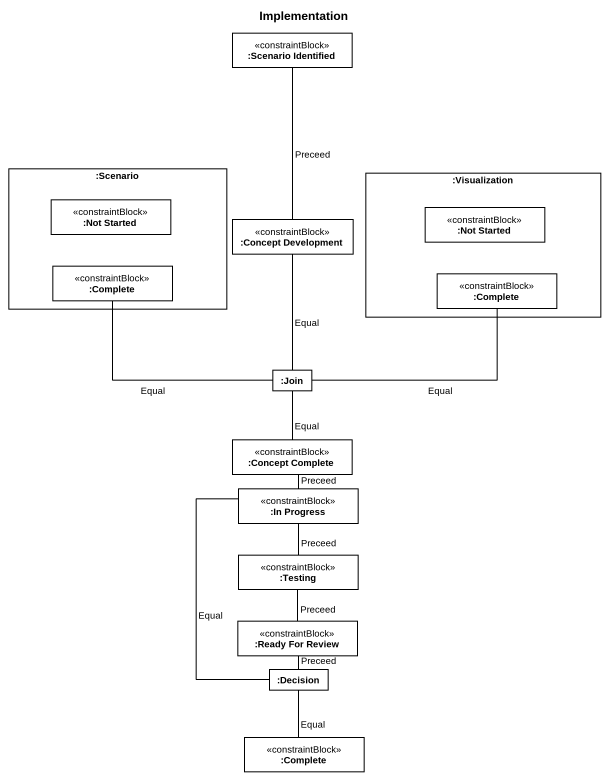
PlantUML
@startuml
title Implementation
rectangle ":Scenario Identified" as Scenario_Identified <<constraintBlock>>
rectangle ":Scenario" as Scenario {
  rectangle ":Not Started" as Not_Started <<constraintBlock>>
  rectangle ":Complete" as Complete <<constraintBlock>>
}
rectangle ":Visualization" as Visualization {
  rectangle ":Not Started" as Not_Started_2 <<constraintBlock>>
  rectangle ":Complete" as Complete_2 <<constraintBlock>>
}
rectangle ":Concept Development" as Concept_Development <<constraintBlock>>
rectangle ":Join" as Join
rectangle ":Concept Complete" as Concept_Complete <<constraintBlock>>
rectangle ":In Progress" as In_Progress <<constraintBlock>>
rectangle ":Testing" as Testing <<constraintBlock>>
rectangle ":Ready For Review" as Ready_For_Review <<constraintBlock>>
rectangle ":Decision" as Decision
rectangle ":Complete" as Complete_3 <<constraintBlock>>
Scenario_Identified -- Concept_Development : Preceed
Concept_Development -- Join : Equal
Complete -right- Join : Equal
Complete_2 -left- Join : Equal
Join -- Concept_Complete : Equal
Concept_Complete -- In_Progress : Preceed
In_Progress -- Testing : Preceed
Testing -- Ready_For_Review : Preceed
Ready_For_Review -- Decision : Preceed
Decision -up- In_Progress : Equal
Decision -- Complete_3 : Equal
@enduml
